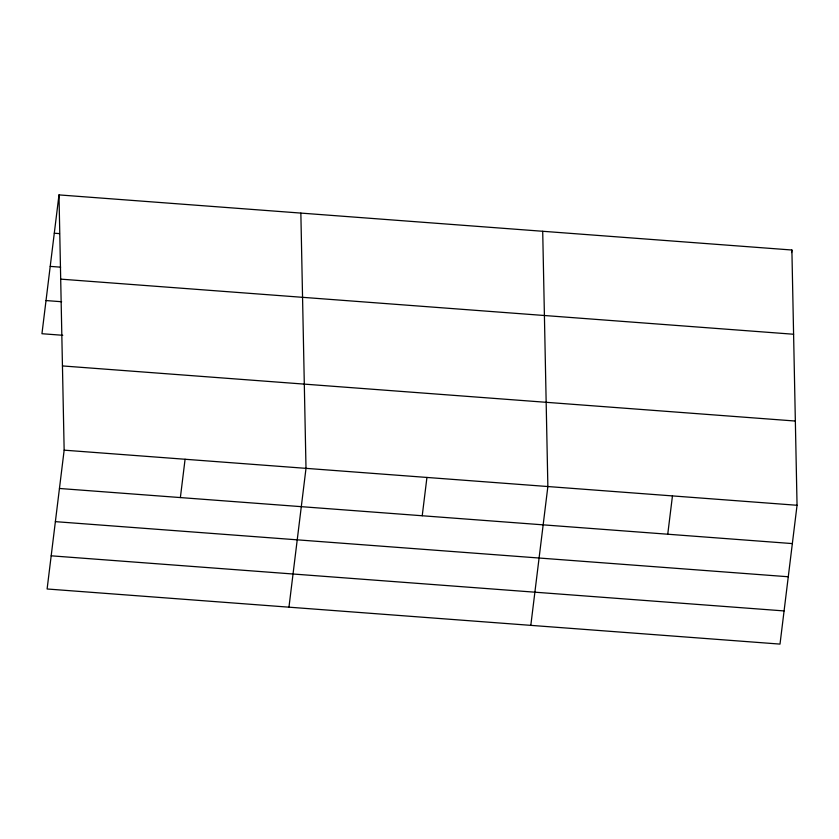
<?xml version="1.0" encoding="UTF-8"?>
<svg xmlns="http://www.w3.org/2000/svg" width="839" height="839" viewBox="0 0 839 839"><rect width="100%" height="100%" fill="white"/><g stroke="black" fill="none" stroke-linecap="round" stroke-linejoin="round"><path stroke-width="1.26" d="M58.992 194.9L64.152 450.165L47.11 588.988L780.008 644.1L797.05 505.277L791.89 250.012L58.992 194.9L41.95 333.723L62.757 335.285M180.375 497.569L185.083 459.258M288.962 607.174L306.004 468.351L300.855 213.085M422.227 515.754L426.936 477.443M530.814 625.359L547.867 486.536L542.707 231.281M667.75 534.223L672.459 495.901M791.576 252.57L791.89 250.012M54.294 233.221L59.496 233.609M50.214 266.382L60.618 267.169M60.702 279.135L793.6 334.247M46.019 300.561L61.625 301.736M62.453 365.93L795.351 421.042M64.152 450.165L797.05 505.277M59.443 488.476L792.341 543.588M55.374 521.648L788.272 576.76M51.179 555.817L784.077 610.928"/></g></svg>
